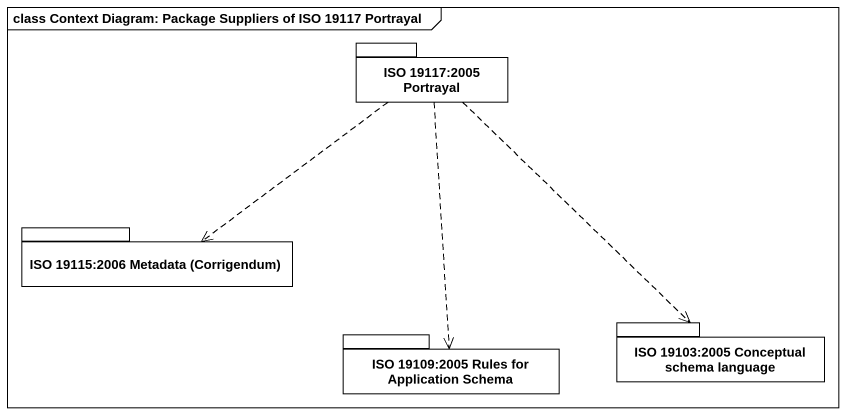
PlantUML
@startuml
mainframe class Context Diagram: Package Suppliers of ISO 19117 Portrayal
package "ISO 19117:2005 Portrayal" as ISO_19117_2005_Portrayal {
}
package "ISO 19115:2006 Metadata (Corrigendum)" as ISO_19115_2006_Metadata {
}
package "ISO 19103:2005 Conceptual schema language" as ISO_19103_2005_Conceptual {
}
package "ISO 19109:2005 Rules for Application Schema" as ISO_19109_2005_Rules_for {
}
ISO_19117_2005_Portrayal ..> ISO_19115_2006_Metadata
ISO_19117_2005_Portrayal ..> ISO_19103_2005_Conceptual
ISO_19117_2005_Portrayal ..> ISO_19109_2005_Rules_for
@enduml
